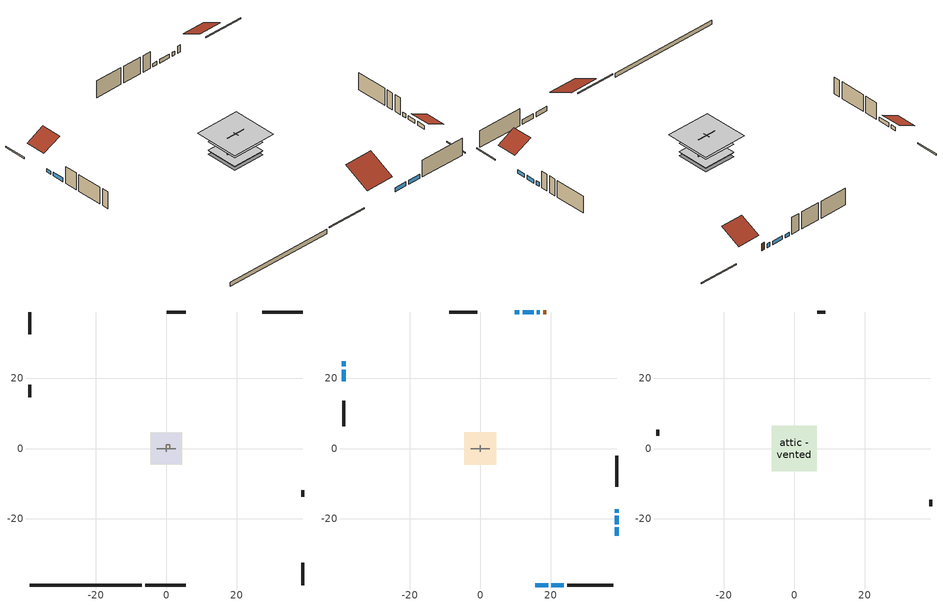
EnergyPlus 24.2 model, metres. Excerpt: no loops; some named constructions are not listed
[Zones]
crawlspace - vented
 floor foundation (Slab2 construction): -4.59,-4.59 -4.59,4.59 4.59,4.59 4.59,-4.59 z-0.91
 wall outside (RimJoist1 construction): -6.01,-38.85 5.52,-38.85 z0.3:0.61
 wall outside (RimJoist2 construction): -38.85,38.85 -38.85,32.45 z0.3:0.61
 wall outside (RimJoist3 construction): 38.85,38.85 27.33,38.85 z0.3:0.61
 wall outside (RimJoist4 construction): 38.85,-38.85 38.85,-32.45 z0.3:0.61
 wall foundation (FoundationWall1 construction): -38.85,-38.85 -6.93,-38.85 z-0.91:0.3
furnace airloop ret air zone
 floor adiabatic (AdiabaticConst): 0,0 0,1 1,1 1,0 z0
 wall adiabatic (AdiabaticConst): 0,1 0,0 1,0 1,1 0,1 z0:1
 ceiling adiabatic (AdiabaticConst): 1,0 1,1 0,1 0,0 z1
garage
 floor foundation (Slab1 construction): -4.48,-4.48 -4.48,4.48 4.48,4.48 4.48,-4.48 z0
 wall outside (Wall1 construction): -38.85,18.21 -38.85,14.55 z0.3:5.18
 wall outside (Wall12 construction): 38.85,-13.71 38.85,-11.88 z0.3:5.18
 wall outside (Wall2 construction): 5.57,38.85 0.08,38.85 z0.3:5.18
 wall to conditioned space (Wall5 construction Reversed): -2.74,0 2.74,0 z0.3:5.18
 wall to conditioned space (Wall6 construction Reversed): 0,-0.91 0,0.91 z0.3:5.18
conditioned space
 floor to crawlspace - vented (Floor1 construction): -4.59,-4.59 -4.59,4.59 4.59,4.59 4.59,-4.59 z0.3
 floor to garage (Floor2 construction): -4.48,-4.48 -4.48,4.48 4.48,4.48 4.48,-4.48 z0.3
 floor adiabatic (AdiabaticFloorConstruction): -4.59,-4.59 -4.59,4.59 4.59,4.59 4.59,-4.59 z2.74
 wall outside (AdiabaticWallConstruction 1): 18.82,38.85 17.91,38.85 z0.3:2.34
 wall outside (AdiabaticWallConstruction): 15.71,-38.85 19.3,-38.85 / 20.23,-38.85 23.82,-38.85 z0.3:1.52; 38.85,-24.79 38.85,-22.44 / 38.85,-21.52 38.85,-19.17 z0.3:1.34; -38.85,24.79 -38.85,23.35 z0.3:1.25; -38.85,22.42 -38.85,19.14 / 15.22,38.85 12.03,38.85 z0.3:1.37; 16.98,38.85 16.15,38.85 z0.3:1.4; 11.1,38.85 9.75,38.85 z0.3:1.22; 38.85,-18.24 38.85,-17.34 z0.3:1.49
 wall outside (Wall3 construction): 24.75,-38.85 37.92,-38.85 z0.3:5.18
 wall outside (Wall4 construction): -38.85,13.62 -38.85,6.31 z0.3:5.18
 wall outside (Wall7 construction): -0.85,38.85 -8.81,38.85 z0.3:5.18
 wall outside (Wall8 construction): 38.85,-10.95 38.85,-2.03 z0.3:5.18
 window (WindowConstruction): 15.71,-38.85 19.3,-38.85 z0.3:1.52
 window (WindowConstruction 9): 38.85,-24.79 38.85,-22.45 z0.3:1.34
 window (WindowConstruction 1): 20.23,-38.85 23.82,-38.85 z0.3:1.52
 window (WindowConstruction 2): -38.85,24.79 -38.85,23.35 z0.3:1.25
 window (WindowConstruction 3): -38.85,22.42 -38.85,19.14 z0.3:1.37
 window (WindowConstruction 4): 16.98,38.85 16.15,38.85 z0.3:1.4
 window (WindowConstruction 5): 15.22,38.85 12.03,38.85 z0.3:1.37
 window (WindowConstruction 6): 11.1,38.85 9.75,38.85 z0.3:1.22
 window (WindowConstruction 7): 38.85,-21.52 38.85,-19.17 z0.3:1.34
 window (WindowConstruction 8): 38.85,-18.24 38.85,-17.34 z0.3:1.49
 door (Door): 18.82,38.85 17.91,38.85 z0.3:2.34
 ceiling adiabatic (AdiabaticFloorConstruction): 4.59,-4.59 4.59,4.59 -4.59,4.59 -4.59,-4.59 z2.74
attic - vented
 floor to conditioned space (Floor3 construction Reversed): -6.41,-6.41 -6.41,6.41 6.41,6.41 6.41,-6.41 z5.18
 wall outside (Wall10 construction): 38.85,-16.41 38.85,-14.64 z0.3:5.18
 wall outside (Wall11 construction): 8.82,38.85 6.5,38.85 z0.3:5.18
 wall outside (Wall9 construction): -38.85,5.38 -38.85,3.6 z0.3:5.18
 roof outside (Roof1 construction): 14.78,-38.85,5.18 14.78,-31.39,8.91 6.44,-31.39,8.91 6.44,-38.85,5.18
 roof outside (Roof2 construction): -38.85,25.72,5.18 -33.66,25.72,7.77 -33.66,31.52,7.77 -38.85,31.52,5.18
 roof outside (Roof3 construction): 38.85,-25.72,5.18 33.66,-25.72,7.77 33.66,-31.52,7.77 38.85,-31.52,5.18
 roof outside (Roof4 construction): 19.75,38.85,5.18 19.75,32.9,8.15 26.4,32.9,8.15 26.4,38.85,5.18
[Material] Roughness=Rough; Thermal Absorptance=0.9
Name | Thickness {m} | Conductivity {W/m-K} | Density {kg/m3} | Specific Heat {J/kg-K} | Solar Absorptance | Visible Absorptance
ceiling loosefill ins | 0.338667 | 0.0480833 | 16.02 | 1046.75 | 0.7 | 0.7
ceiling stud and cavity | 0.1397 | 0.0920385 | 65.682 | 1177.47 | 0.7 | 0.7
floor covering | 0.0127 | 0.0433444 | 54.468 | 1339.84 | 0.6 | 0.6
floor rigid ins; wall rigid ins 1; wall rigid ins 2 | 0.051816 | 0.029427 | 32.04 | 1214.23 | 0.7 | 0.7
floor stud and cavity | 0.1397 | 0.0972396 | 92.3553 | 1139.71 | 0.7 | 0.7
gypsum board | 0.0127 | 0.160291 | 801 | 837.4 | 0.6 | 0.6
osb sheathing 0.5 in. 1 | 0.0127 | 0.115458 | 512.64 | 1214.23 | 0.7 | 0.7
osb sheathing 0.75 in. | 0.01905 | 0.115458 | 512.64 | 1214.23 | 0.7 | 0.7
wall stud and cavity 2 | 0.1397 | 0.222524 | 139.0536 | 1170.24 | 0.7 | 0.7
[Construction]
Floor1 construction Reversed: floor covering, osb sheathing 0.75 in., floor rigid ins, floor stud and cavity
Floor3 construction: ceiling loosefill ins, ceiling stud and cavity, gypsum board
Wall5 construction: wall rigid ins 1, osb sheathing 0.5 in. 1, wall stud and cavity 2, gypsum board
Wall6 construction: wall rigid ins 2, osb sheathing 0.5 in. 1, wall stud and cavity 2, gypsum board
[EnergyManagementSystem:Subroutine]
furnace_airloop_0_duct_subroutine: Set AH_MFR = furnace_airloop_AH_MFR / 1; If AH_MFR > 0; Set AH_Tout = furnace_airloop_AH_Tout; Set AH_Wout = furnace_airloop_AH_Wout; Set RA_T = furnace_airloop_RA_T; Set RA_W = furnace_airloop_Ra_W; Set Fan_RTF = furnace_airloop_Fan_RTF; Set DZ_T = furnace_airloop_0_DZ_T; Set DZ_W = furnace_airloop_0_DZ_W; Set AH_VFR = furnace_airloop_AH_VFR / 1; Set h_SA = (@HFnTdbW AH_Tout AH_Wout); Set h_RA = (@HFnTdbW RA_T RA_W); Set h_fg = (@HfgAirFnWTdb AH_Wout AH_Tout); Set h_DZ = (@HFnTdbW DZ_T DZ_W); Set air_cp = 1006.0; Set f_sup = 0.133; Set f_ret = 0.067; Set sup_lk_mfr = f_sup * AH_MFR; Set ret_lk_mfr = f_ret * AH_MFR; Set SupTotLkToCond = sup_lk_mfr*(h_RA - h_SA); Set SupLatLkToCond = sup_lk_mfr*h_fg*(RA_W-AH_Wout); Set SupSensLkToCond = SupTotLkToCond-SupLatLkToCond; Set supply_ua = 49.923; Set eTm = 0-((Fan_RTF/(AH_MFR*air_cp))*supply_ua); Set t_sup = DZ_T+((AH_Tout-DZ_T)*(@Exp eTm)); Set SupCondToCond = AH_MFR*air_cp*(t_sup-AH_Tout); Set SupCondToDZ = 0-SupCondToCond; Set return_ua = 15.135; Set eTm = 0-((Fan_RTF/(AH_MFR*air_cp))*return_ua); Set t_ret = DZ_T+((RA_T-DZ_T)*(@Exp eTm)); Set RetCondToRP = AH_MFR*air_cp*(t_ret-RA_T); Set RetCondToDZ = 0-RetCondToRP; Set RetLatLkToRP = 0; Set RetSensLkToRP = ret_lk_mfr*air_cp*(DZ_T-RA_T); Set SupTotLkToDZ = sup_lk_mfr*(h_SA-h_DZ); Set SupLatLkToDZ = sup_lk_mfr*h_fg*(AH_Wout-DZ_W); Set SupSensLkToDZ = SupTotLkToDZ-SupLatLkToDZ; Set FracOutsideToCond = 1.0; Set FracOutsideToDZ = 0.0; Set FracCondToOutside = 0.0; Set FracDZToOutside = 1.0; Set FracDZToCond = 0.0; Set FracCondToDZ = 0.0; Set lk_imbal_vfr = @ABS(f_sup - f_ret) * AH_VFR; Set ImbalLkCondToDZ = lk_imbal_vfr * FracCondToDZ; Set ImbalLkDZToCond = lk_imbal_vfr * FracDZToCond; Set ImbalLkOutsideToCond = lk_imbal_vfr * FracOutsideToCond; Set ImbalLkOutsideToDZ = lk_imbal_vfr * FracOutsideToDZ; Set ImbalLkCondToOutside = lk_imbal_vfr * FracCondToOutside; Set ImbalLkDZToOutside = lk_imbal_vfr * FracDZToOutside; Else; Set SupLatLkToCond = 0; Set SupSensLkToCond = 0; Set SupCondToCond = 0; Set RetCondToRP = 0; Set RetLatLkToRP = 0; Set RetSensLkToRP = 0; Set RetCondToDZ = 0; Set SupCondToDZ = 0; Set SupLatLkToDZ = 0; Set SupSensLkToDZ = 0; Set ImbalLkCondToDZ = 0; Set ImbalLkDZToCond = 0; Set ImbalLkOutsideToCond = 0; Set ImbalLkOutsideToDZ = 0; Set ImbalLkCondToOutside = 0; Set ImbalLkDZToOutside = 0; EndIf; Set furnace_airloop_0_SupLatLkToCond = SupLatLkToCond; Set furnace_airloop_0_SupSensLkToCond = SupSensLkToCond; Set furnace_airloop_0_SupCondToLv = SupCondToCond; Set furnace_airloop_0_RetCondToRP = RetCondToRP; Set furnace_airloop_0_RetLatLkToRP = RetLatLkToRP; Set furnace_airloop_0_RetSensLkToRP = RetSensLkToRP; Set furnace_airloop_0_RetCondToDZ = RetCondToDZ; Set furnace_airloop_0_SupCondToDZ = SupCondToDZ; Set furnace_airloop_0_SupLatLkToDZ = SupLatLkToDZ; Set furnace_airloop_0_SupSensLkToDZ = SupSensLkToDZ; Set furnace_airloop_0_ZoneMixCondToDZ = ImbalLkCondToDZ; Set furnace_airloop_0_ZoneMixDZToCond = ImbalLkDZToCond; Set furnace_airloop_0_DuctImbalLkSupFanEquivCond = ImbalLkCondToOutside; Set furnace_airloop_0_DuctImbalLkExhFanEquivCond = ImbalLkOutsideToCond; Set furnace_airloop_0_DuctImbalLkSupFanEquivDZ = ImbalLkDZToOutside; Set furnace_airloop_0_DuctImbalLkExhFanEquivDZ = ImbalLkOutsideToDZ
[EnergyManagementSystem:OutputVariable] Update Frequency=ZoneTimestep
Name | EMS Variable | Type of Data in Variable | EMS Program or Subroutine | Units
loads_htg_tot_peakload_outvar; loads_htg_tot_annual_outvar; loads_htg_tot_timeseries_outvar | loads_htg_tot | Summed | total_loads_program | J
loads_clg_tot_peakload_outvar; loads_clg_tot_annual_outvar; loads_clg_tot_timeseries_outvar | loads_clg_tot | Summed | total_loads_program | J
htg_unmet_hours_annual_outvar; htg_unmet_hours_timeseries_outvar | htg_unmet_hours | Summed | unmet_hours_program | hr
clg_unmet_hours_annual_outvar; clg_unmet_hours_timeseries_outvar | clg_unmet_hours | Summed | unmet_hours_program | hr
loads_htg_roofs_annual_outvar; loads_htg_roofs_timeseries_outvar | loads_htg_roofs | Summed | component_loads_program | J
loads_htg_ceilings_annual_outvar; loads_htg_ceilings_timeseries_outvar | loads_htg_ceilings | Summed | component_loads_program | J
loads_htg_walls_annual_outvar; loads_htg_walls_timeseries_outvar | loads_htg_walls | Summed | component_loads_program | J
loads_htg_rim_joists_annual_outvar; loads_htg_rim_joists_timeseries_outvar | loads_htg_rim_joists | Summed | component_loads_program | J
loads_htg_foundation_walls_annual_outvar; loads_htg_foundation_walls_timeseries_outvar | loads_htg_foundation_walls | Summed | component_loads_program | J
loads_htg_doors_annual_outvar; loads_htg_doors_timeseries_outvar | loads_htg_doors | Summed | component_loads_program | J
loads_htg_windows_conduction_annual_outvar; loads_htg_windows_conduction_timeseries_outvar | loads_htg_windows_conduction | Summed | component_loads_program | J
loads_htg_windows_solar_annual_outvar; loads_htg_windows_solar_timeseries_outvar | loads_htg_windows_solar | Summed | component_loads_program | J
loads_htg_skylights_conduction_annual_outvar; loads_htg_skylights_conduction_timeseries_outvar | loads_htg_skylights_conduction | Summed | component_loads_program | J
loads_htg_skylights_solar_annual_outvar; loads_htg_skylights_solar_timeseries_outvar | loads_htg_skylights_solar | Summed | component_loads_program | J
loads_htg_floors_annual_outvar; loads_htg_floors_timeseries_outvar | loads_htg_floors | Summed | component_loads_program | J
loads_htg_slabs_annual_outvar; loads_htg_slabs_timeseries_outvar | loads_htg_slabs | Summed | component_loads_program | J
loads_htg_internal_mass_annual_outvar; loads_htg_internal_mass_timeseries_outvar | loads_htg_internal_mass | Summed | component_loads_program | J
loads_htg_infil_annual_outvar; loads_htg_infil_timeseries_outvar | loads_htg_infil | Summed | component_loads_program | J
loads_htg_natvent_annual_outvar; loads_htg_natvent_timeseries_outvar | loads_htg_natvent | Summed | component_loads_program | J
loads_htg_mechvent_annual_outvar; loads_htg_mechvent_timeseries_outvar | loads_htg_mechvent | Summed | component_loads_program | J
loads_htg_whf_annual_outvar; loads_htg_whf_timeseries_outvar | loads_htg_whf | Summed | component_loads_program | J
loads_htg_ducts_annual_outvar; loads_htg_ducts_timeseries_outvar | loads_htg_ducts | Summed | component_loads_program | J
loads_htg_intgains_annual_outvar; loads_htg_intgains_timeseries_outvar | loads_htg_intgains | Summed | component_loads_program | J
loads_htg_lighting_annual_outvar; loads_htg_lighting_timeseries_outvar | loads_htg_lighting | Summed | component_loads_program | J
loads_clg_roofs_annual_outvar; loads_clg_roofs_timeseries_outvar | loads_clg_roofs | Summed | component_loads_program | J
loads_clg_ceilings_annual_outvar; loads_clg_ceilings_timeseries_outvar | loads_clg_ceilings | Summed | component_loads_program | J
loads_clg_walls_annual_outvar; loads_clg_walls_timeseries_outvar | loads_clg_walls | Summed | component_loads_program | J
loads_clg_rim_joists_annual_outvar; loads_clg_rim_joists_timeseries_outvar | loads_clg_rim_joists | Summed | component_loads_program | J
loads_clg_foundation_walls_annual_outvar; loads_clg_foundation_walls_timeseries_outvar | loads_clg_foundation_walls | Summed | component_loads_program | J
loads_clg_doors_annual_outvar; loads_clg_doors_timeseries_outvar | loads_clg_doors | Summed | component_loads_program | J
loads_clg_windows_conduction_annual_outvar; loads_clg_windows_conduction_timeseries_outvar | loads_clg_windows_conduction | Summed | component_loads_program | J
loads_clg_windows_solar_annual_outvar; loads_clg_windows_solar_timeseries_outvar | loads_clg_windows_solar | Summed | component_loads_program | J
loads_clg_skylights_conduction_annual_outvar; loads_clg_skylights_conduction_timeseries_outvar | loads_clg_skylights_conduction | Summed | component_loads_program | J
loads_clg_skylights_solar_annual_outvar; loads_clg_skylights_solar_timeseries_outvar | loads_clg_skylights_solar | Summed | component_loads_program | J
loads_clg_floors_annual_outvar; loads_clg_floors_timeseries_outvar | loads_clg_floors | Summed | component_loads_program | J
loads_clg_slabs_annual_outvar; loads_clg_slabs_timeseries_outvar | loads_clg_slabs | Summed | component_loads_program | J
loads_clg_internal_mass_annual_outvar; loads_clg_internal_mass_timeseries_outvar | loads_clg_internal_mass | Summed | component_loads_program | J
loads_clg_infil_annual_outvar; loads_clg_infil_timeseries_outvar | loads_clg_infil | Summed | component_loads_program | J
loads_clg_natvent_annual_outvar; loads_clg_natvent_timeseries_outvar | loads_clg_natvent | Summed | component_loads_program | J
loads_clg_mechvent_annual_outvar; loads_clg_mechvent_timeseries_outvar | loads_clg_mechvent | Summed | component_loads_program | J
loads_clg_whf_annual_outvar; loads_clg_whf_timeseries_outvar | loads_clg_whf | Summed | component_loads_program | J
loads_clg_ducts_annual_outvar; loads_clg_ducts_timeseries_outvar | loads_clg_ducts | Summed | component_loads_program | J
loads_clg_intgains_annual_outvar; loads_clg_intgains_timeseries_outvar | loads_clg_intgains | Summed | component_loads_program | J
loads_clg_lighting_annual_outvar; loads_clg_lighting_timeseries_outvar | loads_clg_lighting | Summed | component_loads_program | J
total_infil_flow_rate_timeseries_outvar | total_infil_flow_rate | Averaged | total_airflows_program | m^3/s
total_mechvent_flow_rate_timeseries_outvar | total_mechvent_flow_rate | Averaged | total_airflows_program | m^3/s
total_natvent_flow_rate_timeseries_outvar | total_natvent_flow_rate | Averaged | total_airflows_program | m^3/s
total_whf_flow_rate_timeseries_outvar | total_whf_flow_rate | Averaged | total_airflows_program | m^3/s
[Schedule:Day:Interval]
trans schedule winter=0.85 summer=0.7 day; trans schedule winter=0.85 summer=0.7 day 2: No, 24:00, 0.85
trans schedule winter=0.85 summer=0.7 day 1: No, 24:00, 0.7
trans schedule winter=0.85 summer=0.7 default day; mech vent bath fan 0 schedule default day; mech vent range fan 0 schedule default day; general water use schedule default day; freezer schedule default day; cooling season schedule day; cooling season schedule day 2; cooling season schedule default day; exterior lighting schedule default day; natural vent schedule default day: No, 24:00, 0
mech vent bath fan 0 schedule day: No, 20:00, 0, 21:00, 1, 24:00, 0
mech vent range fan 0 schedule day: No, 18:00, 0, 19:00, 1, 24:00, 0
general water use schedule day: No, 01:00, 0.315068, 03:00, 0.287671, 04:00, 0.342466, 05:00, 0.369863, 06:00, 0.520548, 07:00, 0.60274, 08:00, 0.534247, 10:00, 0.506849, 11:00, 0.465753, 14:00, 0.479452, 15:00, 0.534247, 16:00, 0.589041, 17:00, 0.69863, 18:00, 0.876712, 19:00, 0.890411, 20:00, 0.986301, 21:00, 1, 22:00, 0.863014, 23:00, 0.616438, 24:00, 0.465753
freezer schedule day; freezer schedule day 6: No, 01:00, 0.610949, 02:00, 0.595675, 03:00, 0.580401, 04:00, 0.565128, 06:00, 0.549854, 07:00, 0.580401, 08:00, 0.610949, 10:00, 0.626223, 12:00, 0.610949, 15:00, 0.641496, 16:00, 0.626223, 17:00, 0.672044, 18:00, 0.733139, 19:00, 0.763686, 20:00, 0.733139, 21:00, 0.717865, 22:00, 0.702591, 23:00, 0.672044, 24:00, 0.626223
freezer schedule day 1: No, 01:00, 0.609489, 02:00, 0.594252, 03:00, 0.579015, 04:00, 0.563777, 06:00, 0.54854, 07:00, 0.579015, 08:00, 0.609489, 10:00, 0.624726, 12:00, 0.609489, 15:00, 0.639964, 16:00, 0.624726, 17:00, 0.670438, 18:00, 0.731387, 19:00, 0.761861, 20:00, 0.731387, 21:00, 0.71615, 22:00, 0.700912, 23:00, 0.670438, 24:00, 0.624726
freezer schedule day 2: No, 01:00, 0.791241, 02:00, 0.77146, 03:00, 0.751679, 04:00, 0.731898, 06:00, 0.712117, 07:00, 0.751679, 08:00, 0.791241, 10:00, 0.811022, 12:00, 0.791241, 15:00, 0.830803, 16:00, 0.811022, 17:00, 0.870365, 18:00, 0.949489, 19:00, 0.989051, 20:00, 0.949489, 21:00, 0.929708, 22:00, 0.909927, 23:00, 0.870365, 24:00, 0.811022
freezer schedule day 3: No, 01:00, 0.8, 02:00, 0.78, 03:00, 0.76, 04:00, 0.74, 06:00, 0.72, 07:00, 0.76, 08:00, 0.8, 10:00, 0.82, 12:00, 0.8, 15:00, 0.84, 16:00, 0.82, 17:00, 0.88, 18:00, 0.96, 19:00, 1, 20:00, 0.96, 21:00, 0.94, 22:00, 0.92, 23:00, 0.88, 24:00, 0.82
freezer schedule day 4: No, 01:00, 0.679562, 02:00, 0.662573, 03:00, 0.645584, 04:00, 0.628595, 06:00, 0.611606, 07:00, 0.645584, 08:00, 0.679562, 10:00, 0.696551, 12:00, 0.679562, 15:00, 0.71354, 16:00, 0.696551, 17:00, 0.747518, 18:00, 0.815474, 19:00, 0.849453, 20:00, 0.815474, 21:00, 0.798485, 22:00, 0.781496, 23:00, 0.747518, 24:00, 0.696551
freezer schedule day 5: No, 01:00, 0.675182, 02:00, 0.658303, 03:00, 0.641423, 04:00, 0.624544, 06:00, 0.607664, 07:00, 0.641423, 08:00, 0.675182, 10:00, 0.692062, 12:00, 0.675182, 15:00, 0.708942, 16:00, 0.692062, 17:00, 0.742701, 18:00, 0.810219, 19:00, 0.843978, 20:00, 0.810219, 21:00, 0.793339, 22:00, 0.77646, 23:00, 0.742701, 24:00, 0.692062
cooling season schedule day 1; natural vent schedule day: No, 24:00, 1
exterior lighting schedule day: No, 01:00, 0.566667, 03:00, 0.524167, 05:00, 0.495833, 06:00, 0.5525, 07:00, 0.623333, 08:00, 0.580833, 09:00, 0.439167, 10:00, 0.354167, 12:00, 0.34, 13:00, 0.354167, 14:00, 0.396667, 15:00, 0.425, 16:00, 0.495833, 17:00, 0.623333, 18:00, 0.793333, 19:00, 0.906667, 20:00, 0.963333, 21:00, 0.991667, 22:00, 0.920833, 23:00, 0.793333, 24:00, 0.665833
exterior lighting schedule day 1: No, 01:00, 0.528571, 03:00, 0.488929, 05:00, 0.4625, 06:00, 0.515357, 07:00, 0.581429, 08:00, 0.541786, 09:00, 0.409643, 10:00, 0.330357, 12:00, 0.317143, 13:00, 0.330357, 14:00, 0.37, 15:00, 0.396429, 16:00, 0.4625, 17:00, 0.581429, 18:00, 0.74, 19:00, 0.845714, 20:00, 0.898571, 21:00, 0.925, 22:00, 0.858929, 23:00, 0.74, 24:00, 0.621071
exterior lighting schedule day 10: No, 01:00, 0.552381, 03:00, 0.510952, 05:00, 0.483333, 06:00, 0.538571, 07:00, 0.607619, 08:00, 0.56619, 09:00, 0.428095, 10:00, 0.345238, 12:00, 0.331429, 13:00, 0.345238, 14:00, 0.386667, 15:00, 0.414286, 16:00, 0.483333, 17:00, 0.607619, 18:00, 0.773333, 19:00, 0.88381, 20:00, 0.939048, 21:00, 0.966667, 22:00, 0.897619, 23:00, 0.773333, 24:00, 0.649048
exterior lighting schedule day 11: No, 01:00, 0.571429, 03:00, 0.528571, 05:00, 0.5, 06:00, 0.557143, 07:00, 0.628571, 08:00, 0.585714, 09:00, 0.442857, 10:00, 0.357143, 12:00, 0.342857, 13:00, 0.357143, 14:00, 0.4, 15:00, 0.428571, 16:00, 0.5, 17:00, 0.628571, 18:00, 0.8, 19:00, 0.914286, 20:00, 0.971429, 21:00, 1, 22:00, 0.928571, 23:00, 0.8, 24:00, 0.671429
exterior lighting schedule day 2: No, 01:00, 0.485714, 03:00, 0.449286, 05:00, 0.425, 06:00, 0.473571, 07:00, 0.534286, 08:00, 0.497857, 09:00, 0.376429, 10:00, 0.303571, 12:00, 0.291429, 13:00, 0.303571, 14:00, 0.34, 15:00, 0.364286, 16:00, 0.425, 17:00, 0.534286, 18:00, 0.68, 19:00, 0.777143, 20:00, 0.825714, 21:00, 0.85, 22:00, 0.789286, 23:00, 0.68, 24:00, 0.570714
exterior lighting schedule day 3: No, 01:00, 0.442857, 03:00, 0.409643, 05:00, 0.3875, 06:00, 0.431786, 07:00, 0.487143, 08:00, 0.453929, 09:00, 0.343214, 10:00, 0.276786, 12:00, 0.265714, 13:00, 0.276786, 14:00, 0.31, 15:00, 0.332143, 16:00, 0.3875, 17:00, 0.487143, 18:00, 0.62, 19:00, 0.708571, 20:00, 0.752857, 21:00, 0.775, 22:00, 0.719643, 23:00, 0.62, 24:00, 0.520357
exterior lighting schedule day 4: No, 01:00, 0.4, 03:00, 0.37, 05:00, 0.35, 06:00, 0.39, 07:00, 0.44, 08:00, 0.41, 09:00, 0.31, 10:00, 0.25, 12:00, 0.24, 13:00, 0.25, 14:00, 0.28, 15:00, 0.3, 16:00, 0.35, 17:00, 0.44, 18:00, 0.56, 19:00, 0.64, 20:00, 0.68, 21:00, 0.7, 22:00, 0.65, 23:00, 0.56, 24:00, 0.47
exterior lighting schedule day 5: No, 01:00, 0.380952, 03:00, 0.352381, 05:00, 0.333333, 06:00, 0.371429, 07:00, 0.419048, 08:00, 0.390476, 09:00, 0.295238, 10:00, 0.238095, 12:00, 0.228571, 13:00, 0.238095, 14:00, 0.266667, 15:00, 0.285714, 16:00, 0.333333, 17:00, 0.419048, 18:00, 0.533333, 19:00, 0.609524, 20:00, 0.647619, 21:00, 0.666667, 22:00, 0.619048, 23:00, 0.533333, 24:00, 0.447619
exterior lighting schedule day 6: No, 01:00, 0.390476, 03:00, 0.36119, 05:00, 0.341667, 06:00, 0.380714, 07:00, 0.429524, 08:00, 0.400238, 09:00, 0.302619, 10:00, 0.244048, 12:00, 0.234286, 13:00, 0.244048, 14:00, 0.273333, 15:00, 0.292857, 16:00, 0.341667, 17:00, 0.429524, 18:00, 0.546667, 19:00, 0.624762, 20:00, 0.66381, 21:00, 0.683333, 22:00, 0.634524, 23:00, 0.546667, 24:00, 0.45881
exterior lighting schedule day 7: No, 01:00, 0.419048, 03:00, 0.387619, 05:00, 0.366667, 06:00, 0.408571, 07:00, 0.460952, 08:00, 0.429524, 09:00, 0.324762, 10:00, 0.261905, 12:00, 0.251429, 13:00, 0.261905, 14:00, 0.293333, 15:00, 0.314286, 16:00, 0.366667, 17:00, 0.460952, 18:00, 0.586667, 19:00, 0.670476, 20:00, 0.712381, 21:00, 0.733333, 22:00, 0.680952, 23:00, 0.586667, 24:00, 0.492381
exterior lighting schedule day 8: No, 01:00, 0.466667, 03:00, 0.431667, 05:00, 0.408333, 06:00, 0.455, 07:00, 0.513333, 08:00, 0.478333, 09:00, 0.361667, 10:00, 0.291667, 12:00, 0.28, 13:00, 0.291667, 14:00, 0.326667, 15:00, 0.35, 16:00, 0.408333, 17:00, 0.513333, 18:00, 0.653333, 19:00, 0.746667, 20:00, 0.793333, 21:00, 0.816667, 22:00, 0.758333, 23:00, 0.653333, 24:00, 0.548333
exterior lighting schedule day 9: No, 01:00, 0.509524, 03:00, 0.47131, 05:00, 0.445833, 06:00, 0.496786, 07:00, 0.560476, 08:00, 0.522262, 09:00, 0.394881, 10:00, 0.318452, 12:00, 0.305714, 13:00, 0.318452, 14:00, 0.356667, 15:00, 0.382143, 16:00, 0.445833, 17:00, 0.560476, 18:00, 0.713333, 19:00, 0.815238, 20:00, 0.86619, 21:00, 0.891667, 22:00, 0.827976, 23:00, 0.713333, 24:00, 0.59869
[Schedule:Week:Daily]
cooling season schedule Week Rule - Jan1-May26: cooling season schedule day, cooling season schedule day, cooling season schedule day, cooling season schedule day, cooling season schedule day, cooling season schedule day, cooling season schedule day, cooling season schedule default day, cooling season schedule default day, cooling season schedule default day, cooling season schedule default day, cooling season schedule default day
cooling season schedule Week Rule - May27-Jun2: cooling season schedule day, cooling season schedule day, cooling season schedule day, cooling season schedule day, cooling season schedule day, cooling season schedule day 1, cooling season schedule day 1, cooling season schedule default day, cooling season schedule default day, cooling season schedule default day, cooling season schedule default day, cooling season schedule default day
cooling season schedule Week Rule - Jun3-Sep29: cooling season schedule day 1, cooling season schedule day 1, cooling season schedule day 1, cooling season schedule day 1, cooling season schedule day 1, cooling season schedule day 1, cooling season schedule day 1, cooling season schedule default day, cooling season schedule default day, cooling season schedule default day, cooling season schedule default day, cooling season schedule default day
cooling season schedule Week Rule - Sep30-Oct6: cooling season schedule day 1, cooling season schedule day 2, cooling season schedule day 2, cooling season schedule day 2, cooling season schedule day 2, cooling season schedule day 2, cooling season schedule day 2, cooling season schedule default day, cooling season schedule default day, cooling season schedule default day, cooling season schedule default day, cooling season schedule default day
cooling season schedule Week Rule - Oct7-Dec31: cooling season schedule day 2, cooling season schedule day 2, cooling season schedule day 2, cooling season schedule day 2, cooling season schedule day 2, cooling season schedule day 2, cooling season schedule day 2, cooling season schedule default day, cooling season schedule default day, cooling season schedule default day, cooling season schedule default day, cooling season schedule default day
exterior lighting schedule Week Rule - Aug5-Aug25: exterior lighting schedule day 7, exterior lighting schedule day 7, exterior lighting schedule day 7, exterior lighting schedule day 7, exterior lighting schedule day 7, exterior lighting schedule day 7, exterior lighting schedule day 7, exterior lighting schedule default day, exterior lighting schedule default day, exterior lighting schedule default day, exterior lighting schedule default day, exterior lighting schedule default day
exterior lighting schedule Week Rule - Aug26-Sep1: exterior lighting schedule day 7, exterior lighting schedule day 7, exterior lighting schedule day 7, exterior lighting schedule day 7, exterior lighting schedule day 7, exterior lighting schedule day 7, exterior lighting schedule day 8, exterior lighting schedule default day, exterior lighting schedule default day, exterior lighting schedule default day, exterior lighting schedule default day, exterior lighting schedule default day
exterior lighting schedule Week Rule - Sep2-Sep29: exterior lighting schedule day 8, exterior lighting schedule day 8, exterior lighting schedule day 8, exterior lighting schedule day 8, exterior lighting schedule day 8, exterior lighting schedule day 8, exterior lighting schedule day 8, exterior lighting schedule default day, exterior lighting schedule default day, exterior lighting schedule default day, exterior lighting schedule default day, exterior lighting schedule default day
exterior lighting schedule Week Rule - Sep30-Oct6: exterior lighting schedule day 8, exterior lighting schedule day 9, exterior lighting schedule day 9, exterior lighting schedule day 9, exterior lighting schedule day 9, exterior lighting schedule day 9, exterior lighting schedule day 9, exterior lighting schedule default day, exterior lighting schedule default day, exterior lighting schedule default day, exterior lighting schedule default day, exterior lighting schedule default day
exterior lighting schedule Week Rule - Oct7-Oct27: exterior lighting schedule day 9, exterior lighting schedule day 9, exterior lighting schedule day 9, exterior lighting schedule day 9, exterior lighting schedule day 9, exterior lighting schedule day 9, exterior lighting schedule day 9, exterior lighting schedule default day, exterior lighting schedule default day, exterior lighting schedule default day, exterior lighting schedule default day, exterior lighting schedule default day
exterior lighting schedule Week Rule - Oct28-Nov3: exterior lighting schedule day 9, exterior lighting schedule day 9, exterior lighting schedule day 9, exterior lighting schedule day 9, exterior lighting schedule day 10, exterior lighting schedule day 10, exterior lighting schedule day 10, exterior lighting schedule default day, exterior lighting schedule default day, exterior lighting schedule default day, exterior lighting schedule default day, exterior lighting schedule default day
exterior lighting schedule Week Rule - Nov4-Nov24: exterior lighting schedule day 10, exterior lighting schedule day 10, exterior lighting schedule day 10, exterior lighting schedule day 10, exterior lighting schedule day 10, exterior lighting schedule day 10, exterior lighting schedule day 10, exterior lighting schedule default day, exterior lighting schedule default day, exterior lighting schedule default day, exterior lighting schedule default day, exterior lighting schedule default day
exterior lighting schedule Week Rule - Nov25-Dec1: exterior lighting schedule day 10, exterior lighting schedule day 10, exterior lighting schedule day 10, exterior lighting schedule day 10, exterior lighting schedule day 10, exterior lighting schedule day 10, exterior lighting schedule day 11, exterior lighting schedule default day, exterior lighting schedule default day, exterior lighting schedule default day, exterior lighting schedule default day, exterior lighting schedule default day
exterior lighting schedule Week Rule - Dec2-Dec31: exterior lighting schedule day 11, exterior lighting schedule day 11, exterior lighting schedule day 11, exterior lighting schedule day 11, exterior lighting schedule day 11, exterior lighting schedule day 11, exterior lighting schedule day 11, exterior lighting schedule default day, exterior lighting schedule default day, exterior lighting schedule default day, exterior lighting schedule default day, exterior lighting schedule default day
natural vent schedule Week Rule - Jan1-Jan6: natural vent schedule day, natural vent schedule day, natural vent schedule default day, natural vent schedule day, natural vent schedule default day, natural vent schedule day, natural vent schedule default day, natural vent schedule default day, natural vent schedule default day, natural vent schedule default day, natural vent schedule default day, natural vent schedule default day
natural vent schedule Week Rule - Jan7-Dec31: natural vent schedule default day, natural vent schedule day, natural vent schedule default day, natural vent schedule day, natural vent schedule default day, natural vent schedule day, natural vent schedule default day, natural vent schedule default day, natural vent schedule default day, natural vent schedule default day, natural vent schedule default day, natural vent schedule default day
[Schedule:Year]
cooling season schedule: cooling season schedule Week Rule - Jan1-May26, 1, 1, 5, 26, cooling season schedule Week Rule - May27-Jun2, 5, 27, 6, 2, cooling season schedule Week Rule - Jun3-Sep29, 6, 3, 9, 29, cooling season schedule Week Rule - Sep30-Oct6, 9, 30, 10, 6, cooling season schedule Week Rule - Oct7-Dec31, 10, 7, 12, 31
natural vent schedule: natural vent schedule Week Rule - Jan1-Jan6, 1, 1, 1, 6, natural vent schedule Week Rule - Jan7-Dec31, 1, 7, 12, 31
[Schedule:File]
hot_water_dishwasher: File=in.schedules.csv; Column Number=7; Rows to Skip at Top=1; Number of Hours of Data=8760; Column Separator=Comma; Interpolate to Timestep=Yes; Minutes per Item=15; Adjust Schedule for Daylight Savings=Yes
